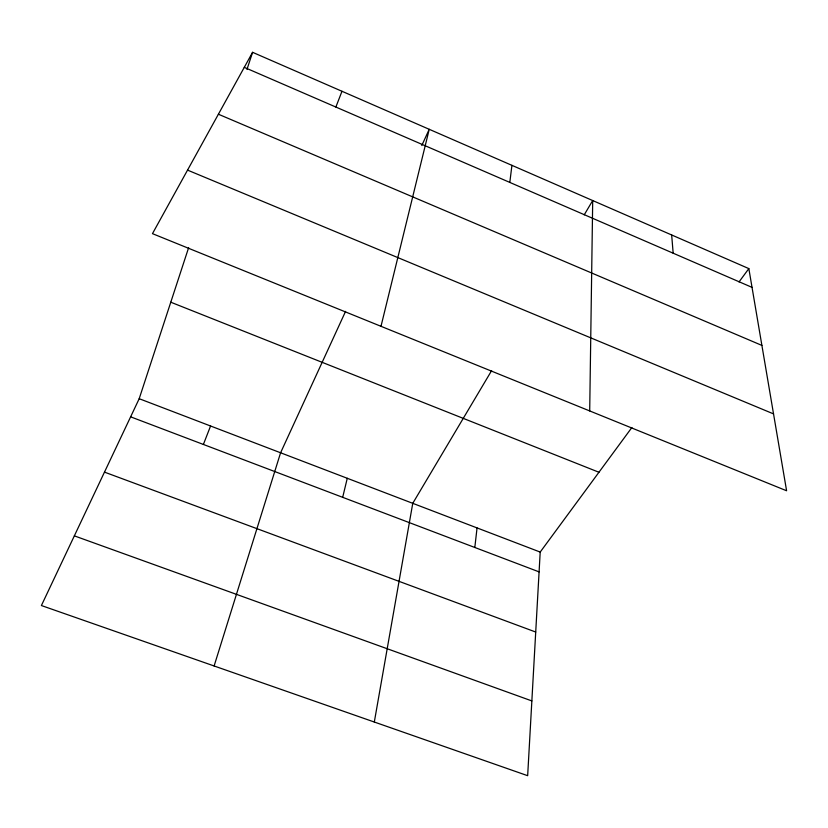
<?xml version="1.0" encoding="UTF-8"?>
<svg xmlns="http://www.w3.org/2000/svg" width="828" height="828" viewBox="0 0 828 828"><rect width="100%" height="100%" fill="white"/><g stroke="black" fill="none" stroke-linecap="round" stroke-linejoin="round"><path stroke-width="1.24" d="M589.702 410.926L592.703 200.552L584.216 214.845M631.888 427.507L540.198 552.069L527.664 775.691L41.4 605.537L139.197 398.703L188.629 247.686M474.817 547.484L477.052 527.922M509.82 182.419L511.921 165.341M374.308 722.037L412.758 503.331L491.625 370.623M342.678 497.328L347.274 478.284M380.994 326.315L429.235 129.303L421.783 145.511M214.11 665.971L280.589 452.781L345.576 311.369M246.972 69.428L252.581 52.309L748.843 268.603L786.6 490.766L152.466 233.651L252.581 52.309M203.388 444.45L210.571 426.006M335.868 107.05L341.985 91.277M739.031 281.934L748.843 268.603M74.344 535.861L531.855 700.923M104.483 472.126L535.716 632.033M130.627 416.836L539.09 571.879M139.197 398.703L540.198 552.069M170.785 302.21L598.944 472.26M187.542 170.113L773.538 413.896M218.395 114.223L761.895 345.411M244.27 67.358L752.031 287.368M671.663 234.966L673.164 253.192"/></g></svg>
